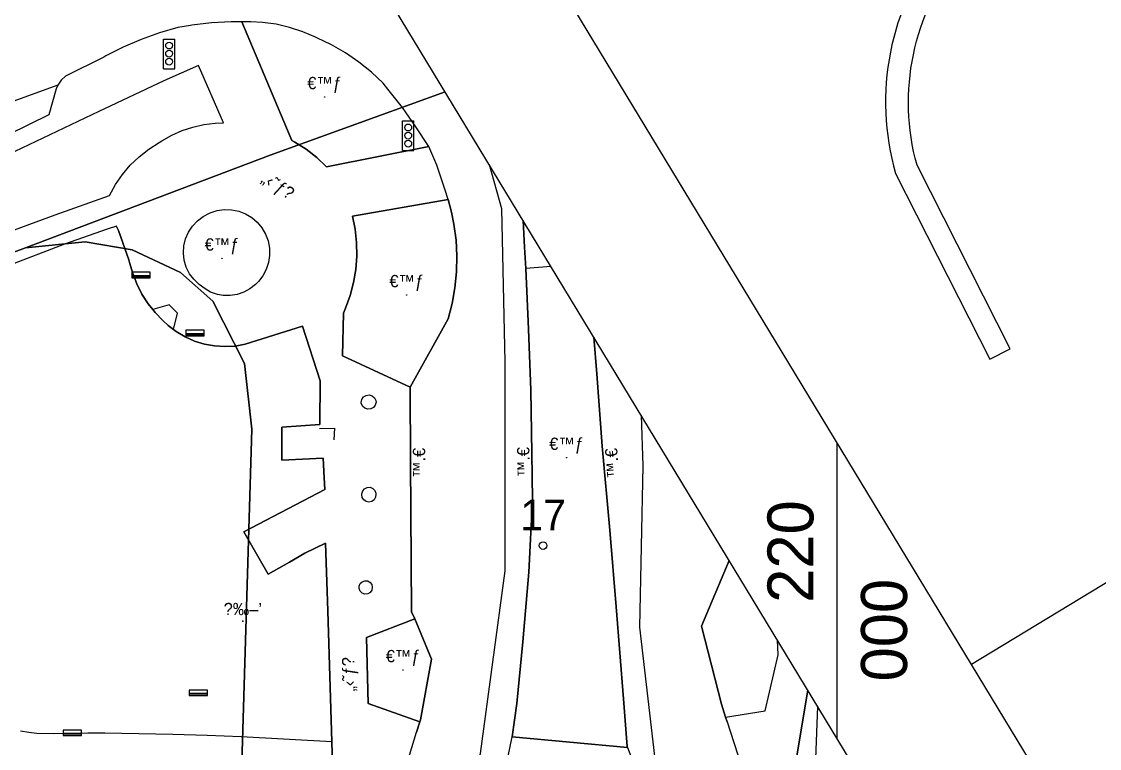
# Model space of a CAD drawing. Header units: metres. Extents: x 218299 to 220222, y 572714 to 574340.
# Drawn here: x 219946.7 to 220017.1, y 573728.2 to 573775.7 of the extents above; entities that cross this region are included whole.
import ezdxf
from ezdxf.enums import TextEntityAlignment as Align

# ---------------------------------------------------------------- set-up
doc = ezdxf.new("R2010")
doc.units = ezdxf.units.M
doc.header["$MEASUREMENT"] = 0
for name, color, linetype in [('1201', 7, 'Continuous'), ('1202', 7, 'Continuous'), ('1601', 44, 'LANDBORDER'), ('1602', 44, 'Continuous'), ('1603', 44, 'Continuous'), ('6916', 7, 'Continuous'), ('A_POINTS', 2, 'Continuous'), ('M2401', 7, 'Continuous'), ('M2404', 7, 'Continuous'), ('M2405', 253, 'Continuous'), ('M2408', 253, 'Continuous'), ('M2420', 253, 'Continuous'), ('M2430', 253, 'Continuous'), ('M2601', 253, 'Continuous'), ('M2804', 253, 'Continuous'), ('M2809', 253, 'Continuous'), ('M4409', 253, 'Continuous'), ('M5202', 253, 'Continuous'), ('M5250', 253, 'Continuous')]:
    doc.layers.add(name, color=color, linetype=linetype)
doc.styles.add('HEBTXT', font='HEBTXT')
doc.styles.add('MAVAT_HEBTXT', font='HEBTXT')
doc.linetypes.add('LANDBORDER', pattern='A,6.25,[208,elecad.shx,S=0.02,R=0,X=-0.6,Y=0],12.5,[208,elecad.shx,S=0.02,R=180,X=0.6,Y=0],6.25', length=25)
picture_1 = doc.add_image_def('image1.png', size_in_pixel=(559, 413))

# ---------------------------------------------------------------- blocks, each defined once
blk = doc.blocks.new('1603')
at = {"layer": 'A_POINTS'}
blk.add_circle((0, 0), 0.25, dxfattribs=at)
at = {"color": 0, "style": 'HEBTXT'}
blk.add_attdef('PARCEL_NUM', text='', height=2, dxfattribs=at).set_placement((0, 1), align=Align.CENTER)
at = {"color": 0, "style": 'HEBTXT', "flags": 1}
blk.add_attdef('LOT_NUM', text='', height=2, dxfattribs=at).set_placement((0, -2.5), align=Align.CENTER)
blk = doc.blocks.new('M2804')
blk.add_circle((0, 0), 0.025)
at = {"style": 'MAVAT_HEBTXT'}
blk.add_attdef('NAME', text='', height=0.8, dxfattribs=at).set_placement((0, 1.59), align=Align.MIDDLE)
blk = doc.blocks.new('M5202')
blk.add_lwpolyline([(-2, -0.53), (2, -0.53), (2, 0.67), (-2, 0.67)], close=True)
for points in [[(-2, 0), (2, 0)], [(-2, -0.33), (2, -0.33)]]:
    blk.add_lwpolyline(points)
at = {"style": 'MAVAT_HEBTXT', "flags": 1}
for tag, p in [('MARK', (0, 1.92)), ('HEIGHT', (0, -1.78)), ('NAME', (0, -4.35))]:
    blk.add_attdef(tag, text='', height=0.8, dxfattribs=at).set_placement(p, align=Align.MIDDLE)
blk = doc.blocks.new('M2404')
blk.add_circle((0, 0), 0.025)
at = {"style": 'MAVAT_HEBTXT'}
blk.add_attdef('NAME', text='', height=0.8, dxfattribs=at).set_placement((0, 1.59), align=Align.MIDDLE)
blk = doc.blocks.new('M2408')
blk.add_circle((0, 0), 0.025)
at = {"style": 'MAVAT_HEBTXT'}
blk.add_attdef('NAME', text='', height=0.8, dxfattribs=at).set_placement((0, 1.59), align=Align.MIDDLE)
blk = doc.blocks.new('M2809')
blk.add_circle((0, 0), 0.025)
at = {"style": 'MAVAT_HEBTXT'}
blk.add_attdef('NAME', text='', height=0.8, dxfattribs=at).set_placement((0, 1.59), align=Align.MIDDLE)
blk = doc.blocks.new('M4409')
for p, q in [((-0.75, -1.97), (-0.75, 1.9)), ((0.75, -1.97), (0.75, 1.9))]:
    blk.add_line(p, q)
for points in [[(-0.75, 1.9), (0.75, 1.9)], [(-0.75, -1.97), (0.75, -1.97)]]:
    blk.add_lwpolyline(points)
for centre in [(0, 1.05), (0, 0), (0, -1.05)]:
    blk.add_circle(centre, 0.45)
at = {"style": 'MAVAT_HEBTXT', "flags": 1}
for tag, p in [('MARK', (0, 3.7)), ('HEIGHT', (0, -3.8)), ('NAME', (0, -6.37))]:
    blk.add_attdef(tag, text='', height=2, dxfattribs=at).set_placement(p, align=Align.MIDDLE)
blk = doc.blocks.new('111')
at = {"layer": 'M2401'}
for points in [[(219971.697, 573726.56, 594.211), (219972.537, 573729.283, 594.211), (219972.744, 573729.953, 594.211), (219972.782, 573730.076, 594.211), (219973.519, 573734.051, 594.211), (219972.412, 573736.667, 594.211), (219972.212, 573737.14, 594.211), (219972.15, 573746.932, 594.211), (219972.125, 573751.8, 594.211), (219974.597, 573756.258, 594.211), (219974.859, 573757.263, 594.211), (219975.041, 573758.285, 594.211), (219975.145, 573759.318, 594.211), (219975.169, 573760.356, 594.211), (219975.113, 573761.393, 594.211), (219974.978, 573762.422, 594.211), (219974.818, 573763.211, 594.211), (219974.608, 573764.029, 594.211), (219974.413, 573764.658, 594.211), (219973.859, 573766.291, 594.211), (219973.327, 573767.504, 594.211), (219972.493, 573768.784, 594.211), (219971.607, 573770.033, 594.211), (219970.67, 573771.248, 594.211), (219970.366, 573771.623, 594.211), (219969.594, 573772.344, 594.211), (219968.77, 573773.005, 594.211), (219967.899, 573773.602, 594.211), (219966.985, 573774.131, 594.211), (219966.033, 573774.589, 594.211), (219965.927, 573774.635, 594.211), (219965.102, 573774.99, 594.211), (219964.248, 573775.27, 594.211), (219963.372, 573775.473, 594.211), (219962.482, 573775.598, 594.211), (219961.724, 573775.641, 594.211), (219961.137, 573775.643, 594.211), (219960.432, 573775.645, 594.211), (219959.143, 573775.569, 594.211), (219957.861, 573775.413, 594.211), (219957.859, 573775.412, 594.211), (219957.786, 573775.4, 594.211), (219957.785, 573775.4, 594.211), (219956.961, 573775.255, 594.211), (219955.743, 573774.906, 594.211), (219954.549, 573774.482, 594.211), (219953.384, 573773.983, 594.211), (219952.253, 573773.413, 594.211), (219952.11, 573773.335, 594.211), (219949.619, 573772.09, 594.211), (219949.339, 573771.827, 594.211), (219949.119, 573771.511, 594.211), (219949.002, 573771.254, 594.211), (219948.529, 573769.565, 594.211), (219943.236, 573766.967, 594.211)], [(219956.044, 573771.785, 594.789), (219951.802, 573769.773, 594.789), (219946.303, 573767.162, 594.789)], [(219945.021, 573761.601, 594.789), (219948.937, 573763.033, 594.789), (219952.482, 573764.307, 594.789), (219952.871, 573765.008, 594.789), (219953.327, 573765.667, 594.789), (219953.847, 573766.278, 594.789), (219954.425, 573766.833, 594.789), (219955.055, 573767.329, 594.789), (219955.732, 573767.759, 594.789), (219955.914, 573767.859, 594.789), (219956.556, 573768.229, 594.789), (219957.233, 573768.534, 594.789), (219957.936, 573768.77, 594.789), (219958.657, 573768.934, 594.789), (219959.389, 573769.024, 594.789), (219959.936, 573769.043, 594.789), (219958.309, 573772.783, 594.789), (219956.044, 573771.785, 594.789)], [(219959.542, 573757.849, 594.549), (219959.089, 573757.982, 594.549), (219958.737, 573758.202, 594.549), (219958.346, 573758.5, 594.549), (219957.984, 573758.837, 594.549), (219957.702, 573759.195, 594.549), (219957.485, 573759.62, 594.549), (219957.361, 573760.075, 594.549), (219957.315, 573760.544, 594.549), (219957.348, 573761.015, 594.549), (219957.461, 573761.473, 594.549), (219957.65, 573761.906, 594.549), (219957.908, 573762.301, 594.549), (219958.23, 573762.646, 594.549), (219958.605, 573762.932, 594.549), (219959.023, 573763.151, 594.549), (219959.065, 573763.168, 594.549), (219959.516, 573763.312, 594.549), (219959.985, 573763.377, 594.549), (219960.459, 573763.363, 594.549), (219960.923, 573763.27, 594.549), (219961.365, 573763.099, 594.549), (219961.772, 573762.857, 594.549), (219962.133, 573762.55, 594.549), (219962.437, 573762.187, 594.549), (219962.676, 573761.778, 594.549), (219962.843, 573761.334, 594.549), (219962.932, 573760.869, 594.549), (219962.943, 573760.395, 594.549), (219962.874, 573759.927, 594.549), (219962.727, 573759.476, 594.549), (219962.506, 573759.057, 594.549), (219962.219, 573758.68, 594.549), (219962.021, 573758.483, 594.549), (219961.659, 573758.2, 594.549), (219961.254, 573757.983, 594.549), (219960.817, 573757.839, 594.549), (219960.361, 573757.772, 594.549), (219959.901, 573757.784, 594.549), (219959.542, 573757.849, 594.549)], [(219984.115, 573755.054, 594.094), (219984.307, 573752.653, 594.094), (219984.661, 573747.943, 594.094), (219985.143, 573742.454, 594.094), (219985.559, 573737.457, 594.094), (219986.038, 573731.446, 594.094), (219986.294, 573728.338, 594.094), (219986.317, 573728.278, 594.094), (219987.452, 573725.284, 594.094)], [(219978.134, 573725.825, 594.094), (219978.787, 573728.972, 594.094), (219979.085, 573731.138, 594.094), (219979.468, 573735.167, 594.094), (219979.862, 573739.729, 594.094), (219980.112, 573744.463, 594.094), (219980.053, 573747.485, 594.094), (219980.006, 573751.592, 594.094), (219979.853, 573755.573, 594.094), (219979.659, 573759.531, 594.094), (219979.589, 573760.938, 594.094), (219979.492, 573762.677, 594.094)], [(219953.069, 573762.009, 593.982), (219953.752, 573760.094, 593.982), (219953.794, 573759.932, 593.982), (219954.009, 573759.218, 593.982), (219954.274, 573758.526, 593.982), (219954.609, 573757.863, 593.982), (219955.011, 573757.237, 593.982), (219955.31, 573756.861, 593.982), (219955.475, 573756.655, 593.982), (219955.996, 573756.123, 593.982), (219956.313, 573755.826, 593.982), (219956.667, 573755.554, 593.982), (219956.846, 573755.416, 593.982), (219957.424, 573755.072, 593.982), (219958.038, 573754.799, 593.982), (219958.681, 573754.601, 593.982), (219959.342, 573754.48, 593.982), (219960.014, 573754.439, 593.982), (219960.685, 573754.477, 593.982), (219961.348, 573754.595, 593.982), (219965.083, 573755.774, 593.982), (219966.247, 573752.2, 593.982), (219966.211, 573749.363, 593.982), (219963.739, 573749.192, 593.982), (219963.741, 573747.025, 593.982), (219966.434, 573747.155, 593.982), (219966.503, 573745.877, 593.982), (219966.544, 573745.107, 593.982), (219961.253, 573742.36, 593.982), (219962.842, 573739.594, 593.982), (219964.234, 573740.378, 593.982), (219965.246, 573740.948, 593.982), (219966.593, 573741.608, 593.982), (219966.746, 573737.198, 593.982), (219966.996, 573728.651, 593.982), (219967.128, 573724.153, 593.982)], [(219992.954, 573740.476, 593.415), (219991.132, 573736.199, 593.415), (219992.434, 573731.095, 593.415), (219992.703, 573730.26, 593.415), (219992.804, 573729.947, 593.415), (219993.695, 573727.18, 593.415)], [(219998.086, 573732.013, 594.568), (219997.101, 573726.166, 594.568)]]:
    blk.add_polyline3d(points, dxfattribs=at)
at = {"layer": 'M2404'}
for points in [[(219957.859, 573775.412, 594.631), (219957.786, 573775.4, 594.631), (219957.785, 573775.4, 594.631), (219956.961, 573775.255, 594.631), (219955.743, 573774.906, 594.631), (219954.549, 573774.482, 594.631), (219953.384, 573773.983, 594.631), (219952.253, 573773.413, 594.631), (219952.11, 573773.335, 594.631), (219949.619, 573772.09, 594.631), (219949.339, 573771.827, 594.631), (219949.119, 573771.511, 594.631), (219949.002, 573771.254, 594.631), (219948.529, 573769.565, 594.631), (219943.236, 573766.967, 594.631)], [(219973.327, 573767.504, 594.211), (219972.493, 573768.784, 594.211), (219971.607, 573770.033, 594.211), (219970.67, 573771.248, 594.211), (219970.366, 573771.623, 594.211), (219969.594, 573772.344, 594.211), (219968.77, 573773.005, 594.211), (219967.899, 573773.602, 594.211), (219966.985, 573774.131, 594.211), (219966.033, 573774.589, 594.211), (219965.927, 573774.635, 594.211), (219965.102, 573774.99, 594.211), (219964.248, 573775.27, 594.211), (219963.372, 573775.473, 594.211), (219962.482, 573775.598, 594.211), (219961.724, 573775.641, 594.211), (219961.137, 573775.643, 594.211)], [(219956.044, 573771.785, 594.789), (219951.802, 573769.773, 594.789), (219946.303, 573767.162, 594.789)], [(219945.021, 573761.601, 594.789), (219948.937, 573763.033, 594.789), (219952.482, 573764.307, 594.789), (219952.871, 573765.008, 594.789), (219953.327, 573765.667, 594.789), (219953.847, 573766.278, 594.789), (219954.425, 573766.833, 594.789), (219955.055, 573767.329, 594.789), (219955.732, 573767.759, 594.789), (219955.914, 573767.859, 594.789), (219956.556, 573768.229, 594.789), (219957.233, 573768.534, 594.789), (219957.936, 573768.77, 594.789), (219958.657, 573768.934, 594.789), (219959.389, 573769.024, 594.789), (219959.936, 573769.043, 594.789), (219958.309, 573772.783, 594.789), (219956.044, 573771.785, 594.789)], [(219974.608, 573764.029, 593.731), (219974.818, 573763.211, 593.731), (219974.978, 573762.422, 593.731), (219975.113, 573761.393, 593.731), (219975.169, 573760.356, 593.731), (219975.145, 573759.318, 593.731), (219975.041, 573758.285, 593.731), (219974.859, 573757.263, 593.731), (219974.597, 573756.258, 593.731), (219972.125, 573751.8, 593.731), (219972.15, 573746.932, 593.731), (219972.212, 573737.14, 593.731), (219972.412, 573736.667, 593.731), (219973.519, 573734.051, 593.731), (219972.782, 573730.076, 593.731), (219972.744, 573729.953, 593.731), (219972.537, 573729.283, 593.731)], [(219959.542, 573757.849, 594.549), (219959.089, 573757.982, 594.549), (219958.737, 573758.202, 594.549), (219958.346, 573758.5, 594.549), (219957.984, 573758.837, 594.549), (219957.702, 573759.195, 594.549), (219957.485, 573759.62, 594.549), (219957.361, 573760.075, 594.549), (219957.315, 573760.544, 594.549), (219957.348, 573761.015, 594.549), (219957.461, 573761.473, 594.549), (219957.65, 573761.906, 594.549), (219957.908, 573762.301, 594.549), (219958.23, 573762.646, 594.549), (219958.605, 573762.932, 594.549), (219959.023, 573763.151, 594.549), (219959.065, 573763.168, 594.549), (219959.516, 573763.312, 594.549), (219959.985, 573763.377, 594.549), (219960.459, 573763.363, 594.549), (219960.923, 573763.27, 594.549), (219961.365, 573763.099, 594.549), (219961.772, 573762.857, 594.549), (219962.133, 573762.55, 594.549), (219962.437, 573762.187, 594.549), (219962.676, 573761.778, 594.549), (219962.843, 573761.334, 594.549), (219962.932, 573760.869, 594.549), (219962.943, 573760.395, 594.549), (219962.874, 573759.927, 594.549), (219962.727, 573759.476, 594.549), (219962.506, 573759.057, 594.549), (219962.219, 573758.68, 594.549), (219962.021, 573758.483, 594.549), (219961.659, 573758.2, 594.549), (219961.254, 573757.983, 594.549), (219960.817, 573757.839, 594.549), (219960.361, 573757.772, 594.549), (219959.901, 573757.784, 594.549), (219959.542, 573757.849, 594.549)], [(219979.492, 573762.677, 594.242), (219979.589, 573760.938, 594.242), (219979.659, 573759.531, 594.242), (219979.853, 573755.573, 594.242), (219980.006, 573751.592, 594.242), (219980.053, 573747.485, 594.242), (219980.112, 573744.463, 594.242), (219979.862, 573739.729, 594.242), (219979.468, 573735.167, 594.242), (219979.085, 573731.138, 594.242), (219978.787, 573728.972, 594.242)], [(219967.128, 573724.153, 593.882), (219966.996, 573728.651, 593.882), (219966.746, 573737.198, 593.882), (219966.593, 573741.608, 593.882), (219965.246, 573740.948, 593.882), (219964.234, 573740.378, 593.882), (219962.842, 573739.594, 593.882), (219961.253, 573742.36, 593.882), (219966.544, 573745.107, 593.882), (219966.503, 573745.877, 593.882), (219966.434, 573747.155, 593.882), (219963.741, 573747.025, 593.882), (219963.739, 573749.192, 593.882), (219966.211, 573749.363, 593.882), (219966.247, 573752.2, 593.882), (219965.083, 573755.774, 593.882), (219961.348, 573754.595, 593.882), (219960.685, 573754.477, 593.882), (219960.014, 573754.439, 593.882), (219959.342, 573754.48, 593.882), (219958.681, 573754.601, 593.882), (219958.038, 573754.799, 593.882), (219957.424, 573755.072, 593.882), (219956.846, 573755.416, 593.882), (219956.667, 573755.554, 593.882), (219956.313, 573755.826, 593.882), (219955.996, 573756.123, 593.882), (219955.475, 573756.655, 593.882), (219955.31, 573756.861, 593.882), (219955.011, 573757.237, 593.882), (219954.609, 573757.863, 593.882), (219954.274, 573758.526, 593.882), (219954.009, 573759.218, 593.882), (219953.794, 573759.932, 593.882), (219953.752, 573760.094, 593.882), (219953.069, 573762.009, 593.882)], [(219986.317, 573728.278, 593.25), (219986.294, 573728.338, 593.25), (219986.038, 573731.446, 593.25), (219985.559, 573737.457, 593.25), (219985.143, 573742.454, 593.25), (219984.661, 573747.943, 593.25), (219984.307, 573752.653, 593.25), (219984.115, 573755.054, 593.25)], [(219992.804, 573729.947, 593.101), (219992.703, 573730.26, 593.101), (219992.434, 573731.095, 593.101), (219991.132, 573736.199, 593.101), (219992.954, 573740.476, 593.101)], [(219997.101, 573726.166, 593.235), (219998.086, 573732.013, 593.235)]]:
    blk.add_polyline3d(points, dxfattribs=at)
at = {"layer": 'M2405'}
blk.add_polyline3d([(219966.996, 573728.651, 594.681), (219961.083, 573728.966, 594.681), (219958.858, 573729.062, 594.681), (219956.631, 573729.123, 594.681), (219954.403, 573729.169, 594.681), (219952.176, 573729.218, 594.681), (219951.069, 573729.215, 594.681), (219949.961, 573729.18, 594.681), (219948.854, 573729.158, 594.681), (219947.747, 573729.196, 594.681), (219947.215, 573729.251, 594.681), (219946.688, 573729.333, 594.681)], dxfattribs=at)
at = {"layer": 'M2408'}
for points in [[(219973.327, 573767.504, 594.211), (219966.662, 573766.182, 594.211), (219966.021, 573766.779, 594.211), (219965.329, 573767.314, 594.211), (219964.59, 573767.784, 594.211), (219964.382, 573767.9, 594.211), (219961.137, 573775.643, 594.211)], [(219974.608, 573764.029, 594.091), (219968.347, 573762.953, 594.091), (219968.52, 573762.096, 594.091), (219968.615, 573761.226, 594.091), (219968.629, 573760.35, 594.091), (219968.565, 573759.477, 594.091), (219968.421, 573758.613, 594.091), (219968.199, 573757.765, 594.091), (219967.902, 573756.942, 594.091), (219967.765, 573756.627, 594.091), (219967.703, 573753.84, 594.091), (219972.125, 573751.8, 594.091)], [(219953.069, 573762.009, 595.59), (219952.941, 573762.302, 595.59), (219952.331, 573762.095, 595.59), (219949.544, 573761.117, 595.59), (219945.694, 573759.638, 595.59)], [(219956.667, 573755.554, 594.594), (219956.934, 573756.613, 594.594), (219956.392, 573757.171, 594.594), (219955.31, 573756.861, 594.594)], [(219972.744, 573729.953, 593.398), (219969.378, 573731.144, 593.398), (219969.258, 573735.457, 593.398), (219972.412, 573736.667, 593.398)], [(219992.703, 573730.26, 593.105), (219995.284, 573730.676, 593.105), (219996.149, 573734.314, 593.105), (219996.095, 573735.297, 593.105)], [(219986.317, 573728.278, 593.25), (219978.787, 573728.972, 593.25)]]:
    blk.add_polyline3d(points, dxfattribs=at)
at = {"layer": 'M2420'}
for points in [[(219972.09, 573716.31), (219974.768, 573721.978), (219976.702, 573727.886), (219978.313, 573739.808), (219978.313, 573753.449), (219978.098, 573763.438), (219977.29, 573766.308)], [(219987.198, 573749.969), (219987.302, 573746.653), (219987.086, 573736.128), (219989.41, 573716.12)]]:
    blk.add_lwpolyline(points, dxfattribs=at)
at = {"layer": 'M2430'}
blk.add_polyline3d([(219949.119, 573771.511, 594.705), (219942.745, 573769.185, 594.825), (219930.904, 573763.557, 595.125), (219915.82, 573756.5, 595.305), (219916.853, 573754.364, 595.305)], dxfattribs=at)
at = {"layer": 'M2601'}
blk.add_polyline3d([(219966.199, 573749.087, 594.275), (219967.175, 573749.127, 594.275), (219967.126, 573748.365, 594.275)], dxfattribs=at)
at = {"layer": 'M2809'}
for points in [[(219961.137, 573775.643, 594.631), (219964.382, 573767.9, 594.571), (219964.59, 573767.784, 594.559), (219965.329, 573767.314, 594.519), (219966.021, 573766.779, 594.483), (219966.662, 573766.182, 594.451), (219973.327, 573767.504, 594.211), (219973.327, 573767.504, 594.211), (219973.327, 573767.504, 594.211), (219972.493, 573768.784, 594.353), (219971.607, 573770.033, 594.442), (219970.67, 573771.248, 594.48), (219970.366, 573771.623, 594.481), (219969.594, 573772.344, 594.505), (219968.77, 573773.005, 594.529), (219967.899, 573773.602, 594.552), (219967.899, 573773.602, 594.552), (219966.985, 573774.131, 594.576), (219966.033, 573774.589, 594.599), (219965.927, 573774.635, 594.601), (219965.102, 573774.99, 594.613), (219964.248, 573775.27, 594.623), (219963.372, 573775.473, 594.629), (219962.482, 573775.598, 594.631), (219961.724, 573775.641, 594.631)], [(219972.125, 573751.8, 593.731), (219967.703, 573753.84, 594.001), (219967.765, 573756.627, 594.121), (219967.902, 573756.942, 594.119), (219968.199, 573757.765, 594.12), (219968.421, 573758.613, 594.127), (219968.565, 573759.477, 594.142), (219968.629, 573760.35, 594.164), (219968.615, 573761.226, 594.193), (219968.52, 573762.096, 594.229), (219968.347, 573762.953, 594.271), (219974.608, 573764.029, 594.091), (219974.608, 573764.029, 594.091), (219974.608, 573764.029, 594.091), (219974.818, 573763.211, 594.091), (219974.978, 573762.422, 594.074), (219975.113, 573761.393, 594.05), (219975.169, 573760.356, 594.025), (219975.145, 573759.318, 593.998), (219975.041, 573758.285, 593.97), (219974.859, 573757.263, 593.941), (219974.597, 573756.258, 593.911)], [(219959.542, 573757.849, 594.549), (219959.089, 573757.982, 594.553), (219958.737, 573758.202, 594.557), (219958.346, 573758.5, 594.561), (219957.984, 573758.837, 594.565), (219957.702, 573759.195, 594.569), (219957.485, 573759.62, 594.572), (219957.361, 573760.075, 594.576), (219957.315, 573760.544, 594.578), (219957.348, 573761.015, 594.58), (219957.461, 573761.473, 594.582), (219957.65, 573761.906, 594.583), (219957.908, 573762.301, 594.583), (219958.23, 573762.646, 594.582), (219958.605, 573762.932, 594.581), (219959.023, 573763.151, 594.58), (219959.065, 573763.168, 594.579), (219959.516, 573763.312, 594.568), (219959.985, 573763.377, 594.556), (219960.459, 573763.363, 594.543), (219960.923, 573763.27, 594.529), (219961.365, 573763.099, 594.516), (219961.772, 573762.857, 594.502), (219962.133, 573762.55, 594.49), (219962.437, 573762.187, 594.478), (219962.676, 573761.778, 594.469), (219962.843, 573761.334, 594.46), (219962.932, 573760.869, 594.454), (219962.943, 573760.395, 594.45), (219962.874, 573759.927, 594.448), (219962.727, 573759.476, 594.448), (219962.506, 573759.057, 594.451), (219962.219, 573758.68, 594.456), (219962.021, 573758.483, 594.459), (219961.659, 573758.2, 594.498), (219961.254, 573757.983, 594.529), (219960.817, 573757.839, 594.549), (219960.361, 573757.772, 594.559), (219959.901, 573757.784, 594.558)], [(219972.744, 573729.953, 593.398), (219972.782, 573730.076, 593.401), (219973.519, 573734.051, 593.461), (219972.412, 573736.667, 593.461), (219969.258, 573735.457, 593.638), (219969.378, 573731.144, 593.638)]]:
    blk.add_polyline3d(points, close=True, dxfattribs=at)
for points in [[(219945.021, 573761.601, 594.969), (219948.937, 573763.033, 594.849), (219952.482, 573764.307, 594.759), (219952.871, 573765.008, 594.759), (219953.327, 573765.667, 594.759), (219953.847, 573766.278, 594.759), (219954.425, 573766.833, 594.759), (219955.055, 573767.329, 594.759), (219955.732, 573767.759, 594.759), (219955.914, 573767.859, 594.759), (219956.556, 573768.229, 594.795), (219957.233, 573768.534, 594.8), (219957.936, 573768.77, 594.774), (219958.657, 573768.934, 594.718), (219959.389, 573769.024, 594.632), (219959.936, 573769.043, 594.549), (219958.309, 573772.783, 594.699), (219956.044, 573771.785, 594.789), (219951.802, 573769.773, 594.879), (219946.303, 573767.162, 594.939)], [(219981.319, 573759.664, 594.087), (219979.659, 573759.531, 594.134), (219979.853, 573755.573, 594.001), (219980.006, 573751.592, 593.881), (219980.053, 573747.485, 593.791), (219980.112, 573744.463, 593.761), (219979.862, 573739.729, 593.671), (219979.468, 573735.167, 593.521), (219979.085, 573731.138, 593.461), (219978.787, 573728.972, 593.449), (219986.317, 573728.278, 593.25)], [(219986.317, 573728.278, 593.25), (219986.294, 573728.338, 593.251), (219986.038, 573731.446, 593.311), (219985.559, 573737.457, 593.401), (219985.143, 573742.454, 593.521), (219984.661, 573747.943, 593.671), (219984.307, 573752.653, 593.791), (219984.115, 573755.054, 593.874)], [(219992.954, 573740.476, 593.406), (219991.132, 573736.199, 593.355), (219992.434, 573731.095, 593.115), (219992.703, 573730.26, 593.105), (219995.284, 573730.676, 593.165), (219996.149, 573734.314, 593.285), (219996.095, 573735.297, 593.306)]]:
    blk.add_polyline3d(points, dxfattribs=at)
at = {"layer": 'M5250'}
for points in [[(219969.897, 573750.811, 593.925), (219969.842, 573750.621, 593.925), (219969.717, 573750.469, 593.925), (219969.542, 573750.379, 593.925), (219969.345, 573750.364, 593.925), (219969.159, 573750.428, 593.925), (219969.013, 573750.56, 593.925), (219968.93, 573750.74, 593.925), (219968.92, 573750.802, 593.925), (219968.963, 573750.994, 593.925), (219969.078, 573751.154, 593.925), (219969.247, 573751.255, 593.925), (219969.442, 573751.281, 593.925), (219969.631, 573751.229, 593.925), (219969.785, 573751.106, 593.925), (219969.877, 573750.932, 593.925), (219969.897, 573750.811, 593.925)], [(219969.881, 573744.805, 593.655), (219969.863, 573744.615, 593.655), (219969.769, 573744.448, 593.655), (219969.616, 573744.333, 593.655), (219969.429, 573744.291, 593.655), (219969.241, 573744.327, 593.655), (219969.084, 573744.436, 593.655), (219968.984, 573744.6, 593.655), (219968.959, 573744.789, 593.655), (219968.966, 573744.84, 593.655), (219969.02, 573745.022, 593.655), (219969.143, 573745.167, 593.655), (219969.315, 573745.25, 593.655), (219969.505, 573745.255, 593.655), (219969.681, 573745.183, 593.655), (219969.813, 573745.045, 593.655), (219969.877, 573744.866, 593.655), (219969.881, 573744.805, 593.655)], [(219969.644, 573738.732, 593.685), (219969.611, 573738.551, 593.685), (219969.505, 573738.401, 593.685), (219969.346, 573738.309, 593.685), (219969.163, 573738.293, 593.685), (219968.99, 573738.355, 593.685), (219968.858, 573738.484, 593.685), (219968.794, 573738.656, 593.685), (219968.797, 573738.796, 593.685), (219968.86, 573738.968, 593.685), (219968.991, 573739.097, 593.685), (219969.163, 573739.16, 593.685), (219969.346, 573739.144, 593.685), (219969.505, 573739.053, 593.685), (219969.611, 573738.903, 593.685), (219969.644, 573738.732, 593.685)]]:
    blk.add_polyline3d(points, dxfattribs=at)
at = {"layer": 'M2404'}
ref = blk.add_blockref('M2404', (219972.15, 573746.845), dxfattribs=dict(at, xscale=0.5, yscale=0.5, zscale=0.5))
ref.add_attrib('NAME', '™.€', dxfattribs={"layer": '0', "height": 0.8, "rotation": 90.36334, "style": 'MAVAT_HEBTXT'}).set_placement((219972.7, 573746.849), align=Align.MIDDLE)
ref = blk.add_blockref('M2404', (219980.064, 573746.913), dxfattribs=dict(at, xscale=0.5, yscale=0.5, zscale=0.5))
ref.add_attrib('NAME', '™.€', dxfattribs={"layer": '0', "height": 0.8, "rotation": 91.12049, "style": 'MAVAT_HEBTXT'}).set_placement((219979.514, 573746.902), align=Align.MIDDLE)
ref = blk.add_blockref('M2404', (219984.764, 573746.78), dxfattribs=dict(at, xscale=0.5, yscale=0.5, zscale=0.5))
ref.add_attrib('NAME', '™.€', dxfattribs={"layer": '0', "height": 0.8, "rotation": 95.01276, "style": 'MAVAT_HEBTXT'}).set_placement((219985.311, 573746.828), align=Align.MIDDLE)
at = {"layer": 'M2408'}
ref = blk.add_blockref('M2408', (219964.922, 573767.573), dxfattribs=dict(at, xscale=0.5, yscale=0.5, zscale=0.5))
ref.add_attrib('NAME', '„‹˜ƒ\x8e', dxfattribs={"layer": '0', "height": 0.8, "rotation": 327.51412, "style": 'MAVAT_HEBTXT'}).set_placement((219963.433, 573764.858), align=Align.MIDDLE)
ref = blk.add_blockref('M2408', (219969.321, 573733.205), dxfattribs=dict(at, xscale=0.5, yscale=0.5, zscale=0.5))
ref.add_attrib('NAME', '„‹˜ƒ\x8e', dxfattribs={"layer": '0', "height": 0.8, "rotation": 91.59694, "style": 'MAVAT_HEBTXT'}).set_placement((219968.201, 573733.055), align=Align.MIDDLE)
at = {"layer": 'M2804'}
ref = blk.add_blockref('M2804', (219961.194, 573736.52, 598.725), dxfattribs=dict(at, xscale=0.5, yscale=0.5, zscale=0.5))
ref.add_attrib('NAME', '\x8d‰–’', dxfattribs={"layer": '0', "height": 0.8, "style": 'MAVAT_HEBTXT'}).set_placement((219961.194, 573737.316, 598.725), align=Align.MIDDLE)
at = {"layer": 'M2809'}
ref = blk.add_blockref('M2809', (219966.53, 573770.733, 594.511), dxfattribs=dict(at, xscale=0.5, yscale=0.5, zscale=0.5))
ref.add_attrib('NAME', '€™ƒ', dxfattribs={"layer": '0', "height": 0.8, "style": 'MAVAT_HEBTXT'}).set_placement((219966.53, 573771.528, 594.511), align=Align.MIDDLE)
ref = blk.add_blockref('M2809', (219959.832, 573760.2, 594.645), dxfattribs=dict(at, xscale=0.5, yscale=0.5, zscale=0.5))
ref.add_attrib('NAME', '€™ƒ', dxfattribs={"layer": '0', "height": 0.8, "style": 'MAVAT_HEBTXT'}).set_placement((219959.832, 573760.995, 594.645), align=Align.MIDDLE)
ref = blk.add_blockref('M2809', (219971.893, 573757.808, 594.031), dxfattribs=dict(at, xscale=0.5, yscale=0.5, zscale=0.5))
ref.add_attrib('NAME', '€™ƒ', dxfattribs={"layer": '0', "height": 0.8, "style": 'MAVAT_HEBTXT'}).set_placement((219971.893, 573758.604, 594.031), align=Align.MIDDLE)
ref = blk.add_blockref('M2809', (219982.328, 573747.191, 593.911), dxfattribs=dict(at, xscale=0.5, yscale=0.5, zscale=0.5))
ref.add_attrib('NAME', '€™ƒ', dxfattribs={"layer": '0', "height": 0.8, "style": 'MAVAT_HEBTXT'}).set_placement((219982.328, 573747.987, 593.911), align=Align.MIDDLE)
ref = blk.add_blockref('M2809', (219971.658, 573733.336, 593.431), dxfattribs=dict(at, xscale=0.5, yscale=0.5, zscale=0.5))
ref.add_attrib('NAME', '€™ƒ', dxfattribs={"layer": '0', "height": 0.8, "style": 'MAVAT_HEBTXT'}).set_placement((219971.658, 573734.131, 593.431), align=Align.MIDDLE)
at = {"layer": 'M4409', "xscale": 0.5, "yscale": 0.5, "zscale": 0.5}
for p in [(219956.382, 573773.563, 594.613), (219971.991, 573768.213, 594.283)]:
    blk.add_blockref('M4409', p, dxfattribs=at)
at = {"layer": 'M5202', "xscale": 0.3, "yscale": 0.3, "zscale": 0.3}
for p in [(219954.547, 573759.088, 594.606), (219958.068, 573755.304, 594.511), (219958.291, 573731.821, 593.615), (219950.057, 573729.212, 593.675)]:
    blk.add_blockref('M5202', p, dxfattribs=at)

msp = doc.modelspace()

# ---------------------------------------------------------------- linework, layer by layer
at = {"color": 1, "flags": 128}
msp.add_lwpolyline([(220011.2905, 573754.2954), (220005.2073, 573766.2846, -0.2406903), (220008.0323, 573780.0113), (220032.6157, 573826.0868), (220039.8278, 573822.0211), (220041.3152, 573825.2751), (220043.2422, 573828.9683, -0.2492316), (220053.6549, 573837.2002), (220065.845, 573839.4241), (220065.1872, 573840.8288), (220053.3856, 573838.6758, 0.2483496), (220041.8894, 573829.6184), (220039.9673, 573825.9342), (220039.1423, 573824.1295), (220032.015, 573828.1474), (220006.7729, 573780.8374, 0.2408705), (220003.8031, 573765.7371), (220009.9528, 573753.6167)], format="xyb", close=True, dxfattribs=at)
at = {"layer": '1201'}
msp.add_lwpolyline([(220000, 573728.8565), (220000, 573748.1432)], dxfattribs=at)
at = {"layer": '1202'}
for points in [[(218726.735, 572719.2942), (220113.8457, 573560.3928), (219685.6545, 574266.551), (218298.5438, 573425.4525)], [(218730.1009, 572733.03), (220100.1099, 573563.7586), (219682.2886, 574252.8152), (218312.2795, 573422.0866)]]:
    msp.add_lwpolyline(points, close=True, dxfattribs=at)
at = {"layer": '1601'}
for points in [[(219974.4071, 573771.0634), (219962.9805, 573766.9345), (219946.9992, 573760.8881), (219822.5656, 573714.7348), (219753.3065, 573689.0645), (219664.7445, 573656.5514), (219643.462, 573649.067), (219618.212, 573639.677), (219593.723, 573630.569), (219581.415, 573626.252), (219569.047, 573622.396), (219566.699, 573621.804), (219556.409, 573619.209), (219530.641, 573615.814), (219517.651, 573615.507), (219505.001, 573616.16), (219503.617, 573616.353), (219492.51, 573617.903), (219480.118, 573620.596), (219468.006, 573624.229), (219455.333, 573629.142), (219444.76, 573634.256)], [(219822.5656, 573714.7348), (219946.9992, 573760.8881), (219962.9805, 573766.9345), (219974.4071, 573771.0634)], [(219998.7181, 573730.9706), (219998.4844, 573725.2469), (219999.8321, 573718.7678), (220002.9647, 573714.1481), (220007.7492, 573711.0509), (220011.3001, 573710.2208)]]:
    msp.add_lwpolyline(points, dxfattribs=at)
at = {"layer": '1602'}
for points in [[(219974.4071, 573771.0634), (219962.9805, 573766.9345), (219946.9992, 573760.8881), (219822.5656, 573714.7348), (219753.3065, 573689.0645), (219664.7445, 573656.5514), (219643.462, 573649.067), (219618.212, 573639.677), (219593.723, 573630.569), (219581.415, 573626.252), (219569.047, 573622.396), (219566.699, 573621.804), (219556.409, 573619.209), (219530.641, 573615.814), (219517.651, 573615.507), (219505.001, 573616.16), (219503.617, 573616.353), (219492.51, 573617.903), (219480.118, 573620.596), (219468.006, 573624.229), (219455.333, 573629.142), (219444.76, 573634.256)], [(220011.6759, 573709.601), (219998.353, 573709.5473), (219995.7388, 573709.5619), (219965.4751, 573709.6523), (219960.3955, 573709.5929), (219952.8484, 573709.5673), (219958.2138, 573711.9328), (219960.0362, 573714.5499), (219960.8893, 573719.2659), (219961.7777, 573749.0446), (219961.3001, 573753.334), (219959.2316, 573757.4137), (219957.133, 573759.2731), (219953.9661, 573760.7647), (219950.8901, 573761.2871), (219946.9992, 573760.8881), (219962.9805, 573766.9345), (219974.4071, 573771.0634)], [(219998.7181, 573730.9706), (219998.4844, 573725.2469), (219999.8321, 573718.7678), (220002.9647, 573714.1481), (220007.7492, 573711.0509), (220011.3001, 573710.2208)]]:
    msp.add_lwpolyline(points, dxfattribs=at)
msp.add_lwpolyline([(219897.5696, 573700.707), (219883.3444, 573695.25), (219869.738, 573688.9099), (219777.725, 573640.3131), (219775.2246, 573645.4677), (219755.4634, 573684.6636), (219753.3065, 573689.0645), (219822.5656, 573714.7348), (219946.9992, 573760.8881), (219950.8901, 573761.2871), (219953.9661, 573760.7647), (219957.133, 573759.2731), (219959.2316, 573757.4137), (219961.3001, 573753.334), (219961.7777, 573749.0446), (219960.8893, 573719.2659), (219960.0362, 573714.5499), (219958.2138, 573711.9328), (219952.8484, 573709.5673), (219950.9003, 573709.5173), (219937.8235, 573708.9596), (219922.8535, 573707.0017), (219910.5027, 573704.9183)], close=True, dxfattribs=at)

# ---------------------------------------------------------------- block references
msp.add_blockref('111', (0, 0))
at = {"layer": '1603'}
msp.add_blockref('1603', (219980.7981, 573741.4552), dxfattribs=at).add_auto_attribs({'PARCEL_NUM': '17'})

# ---------------------------------------------------------------- texts
at = {"layer": '1201'}
msp.add_text('220', height=3, rotation=90, dxfattribs=at).set_placement((219998.4445, 573741.0651), align=Align.CENTER)
msp.add_text('000', height=3, rotation=90, dxfattribs=at).set_placement((220001.5555, 573735.9346), align=Align.TOP_CENTER)

# ---------------------------------------------------------------- pictures from other files: only their frames are drawn
at = {"layer": '6916'}
image = msp.add_image(picture_1, insert=(220008.7666, 573733.6855), size_in_units=(124, 91.6136), rotation=31.231251, dxfattribs=at)
image.dxf.flags = 7

doc.saveas('drawing.dxf')
